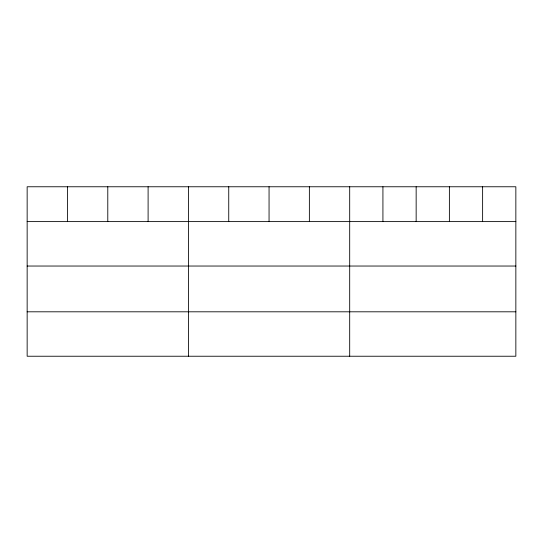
<?xml version="1.0" encoding="UTF-8"?>
<svg xmlns="http://www.w3.org/2000/svg" width="543" height="543" viewBox="0 0 543 543"><rect width="100%" height="100%" fill="white"/><g stroke="black" fill="none" stroke-linecap="round" stroke-linejoin="round"><path stroke-width="0.81" d="M515.85 221.605L515.85 356.235L27.15 356.235L27.15 186.765L515.85 186.765L515.85 221.605L27.15 221.605M27.15 266.036L515.85 266.036M27.15 311.804L515.85 311.804M482.618 186.765L482.618 221.605M449.387 186.765L449.387 221.605M416.155 186.765L416.155 221.605M382.924 186.765L382.924 221.605M349.692 186.765L349.692 356.235M309.374 186.765L309.374 221.605M269.056 186.765L269.056 221.605M228.739 186.765L228.739 221.605M188.421 186.765L188.421 356.235M148.103 186.765L148.103 221.605M107.785 186.765L107.785 221.605M67.468 186.765L67.468 221.605"/></g></svg>
